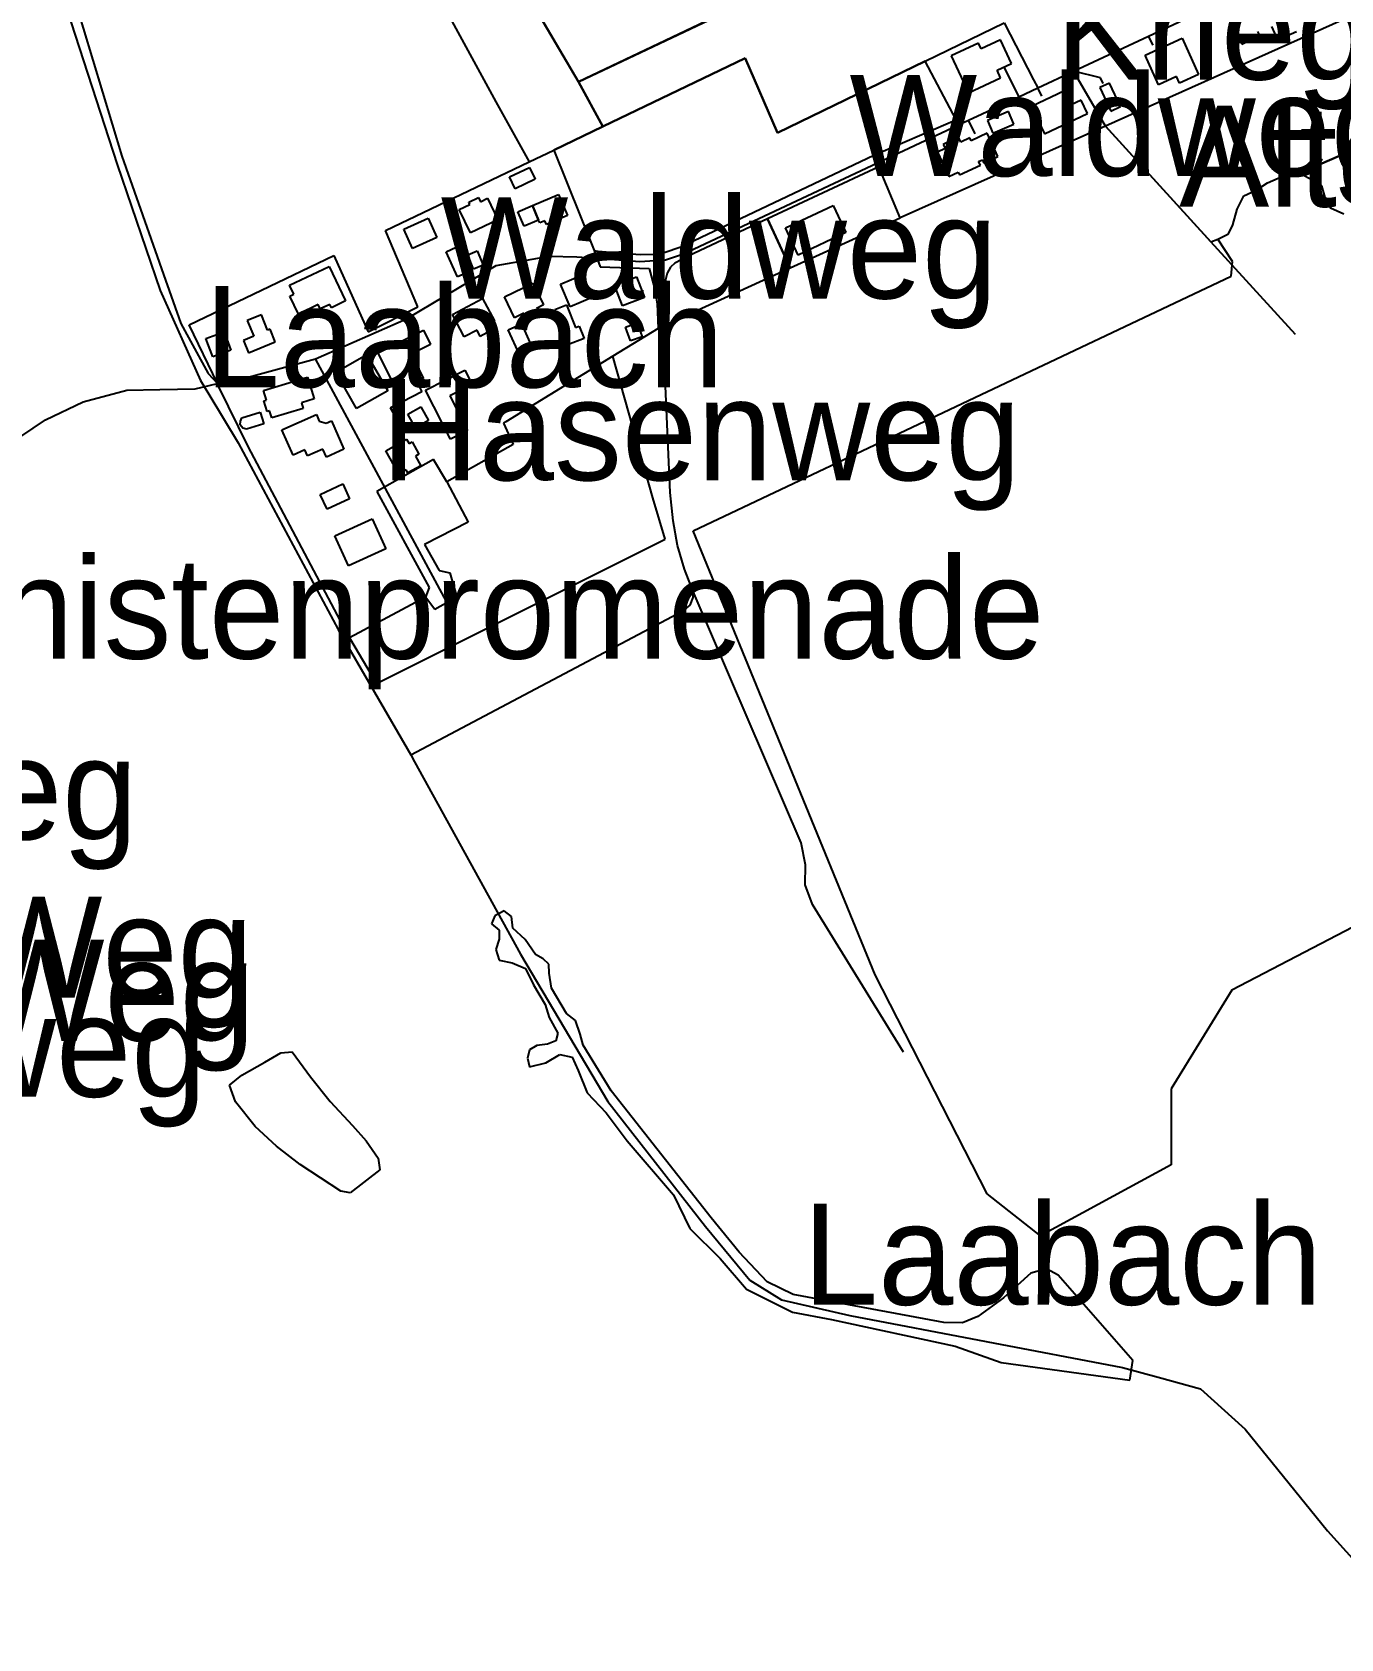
# Model space of a CAD drawing. Extents: x -3657 to 4700, y -7332 to 8131.
# Drawn here: x -2068 to -1506, y -4433 to -3743 of the extents above; entities that cross this region are included whole.
import ezdxf

# ---------------------------------------------------------------- set-up
doc = ezdxf.new("R2010")
doc.units = 0
for name, color, linetype in [('OSM_BUILDING_GARAGE', 9, 'CONTINUOUS'), ('OSM_BUILDING_HOUSE', 9, 'CONTINUOUS'), ('OSM_BUILDING_YES', 9, 'CONTINUOUS'), ('OSM_HIGHWAY_RESIDENTIAL', 8, 'CONTINUOUS'), ('OSM_HIGHWAY_SERVICE', 8, 'CONTINUOUS'), ('OSM_HIGHWAY_TRACK', 8, 'CONTINUOUS'), ('OSM_HIGHWAY_UNCLASSIFIED', 8, 'CONTINUOUS'), ('OSM_LABELS', 8, 'CONTINUOUS'), ('OSM_LANDUSE_FARMLAND', 3, 'CONTINUOUS'), ('OSM_LANDUSE_FOREST', 3, 'CONTINUOUS'), ('OSM_LANDUSE_GREENFIELD', 3, 'CONTINUOUS'), ('OSM_LANDUSE_RESIDENTIAL', 3, 'CONTINUOUS'), ('OSM_LEISURE_SWIMMING_POOL', 3, 'CONTINUOUS'), ('OSM_NATURAL_WATER', 4, 'CONTINUOUS'), ('OSM_WATERWAY_STREAM', 4, 'CONTINUOUS')]:
    doc.layers.add(name, color=color, linetype=linetype)

msp = doc.modelspace()

# ---------------------------------------------------------------- linework, layer by layer
at = {"layer": 'OSM_BUILDING_GARAGE'}
for p, q in [((-1859.328201, -3820.219127), (-1853.093774, -3817.583807)), ((-1853.093774, -3817.583807), (-1850.446797, -3823.844081)), ((-1856.688809, -3826.490521), (-1859.328201, -3820.219127)), ((-1850.446797, -3823.844081), (-1856.688809, -3826.490521)), ((-1993.102931, -3874.615685), (-1985.336442, -3871.724617)), ((-1990.137406, -3882.566122), (-1993.102931, -3874.615685)), ((-1985.336442, -3871.724617), (-1982.378502, -3879.675054)), ((-1908.081119, -3875.260615), (-1899.783718, -3871.124164)), ((-1899.783718, -3871.124164), (-1896.742349, -3877.228766)), ((-1982.378502, -3879.675054), (-1990.137406, -3882.566122)), ((-1905.03975, -3881.365217), (-1908.081119, -3875.260615)), ((-1896.742349, -3877.228766), (-1905.03975, -3881.365217))]:
    msp.add_line(p, q, dxfattribs=at)
at = {"layer": 'OSM_BUILDING_HOUSE'}
for p, q in [((-1884.501028, -3819.318448), (-1879.89726, -3817.094549)), ((-1879.69248, -3829.325991), (-1884.501028, -3819.318448)), ((-1880.367497, -3816.127153), (-1876.264303, -3814.147884)), ((-1879.89726, -3817.094549), (-1880.367497, -3816.127153)), ((-1876.264303, -3814.147884), (-1875.414844, -3815.915883)), ((-1875.414844, -3815.915883), (-1872.396228, -3814.470349)), ((-1872.396228, -3814.470349), (-1867.966903, -3823.677289)), ((-1853.093774, -3817.583807), (-1841.853602, -3812.835784)), ((-1850.446797, -3823.844081), (-1853.093774, -3817.583807)), ((-1841.853602, -3812.835784), (-1838.031034, -3821.887051)), ((-1744.522209, -3827.16881), (-1724.059333, -3817.539329)), ((-1724.059333, -3817.539329), (-1718.590936, -3829.170318)), ((-1908.301068, -3827.735904), (-1897.834511, -3822.943402)), ((-1897.834511, -3822.943402), (-1894.034696, -3831.238544)), ((-1867.966903, -3823.677289), (-1879.69248, -3829.325991)), ((-1849.953807, -3825.011628), (-1850.446797, -3823.844081)), ((-1847.777066, -3824.08871), (-1849.953807, -3825.011628)), ((-1847.08688, -3825.712156), (-1847.777066, -3824.08871)), ((-1838.031034, -3821.887051), (-1847.08688, -3825.712156)), ((-1904.508837, -3836.042165), (-1908.301068, -3827.735904)), ((-1894.034696, -3831.238544), (-1904.508837, -3836.042165)), ((-1739.046228, -3838.810918), (-1744.522209, -3827.16881)), ((-1718.590936, -3829.170318), (-1739.046228, -3838.810918)), ((-1957.228428, -3851.787366), (-1940.330249, -3843.692376)), ((-1940.330249, -3843.692376), (-1933.238777, -3858.514659)), ((-1955.408158, -3855.601352), (-1957.228428, -3851.787366)), ((-1865.084807, -3856.813377), (-1852.843487, -3850.875568)), ((-1852.843487, -3850.875568), (-1848.307979, -3860.227061)), ((-1841.057234, -3851.286989), (-1831.576657, -3847.261733)), ((-1836.900949, -3861.083262), (-1841.057234, -3851.286989)), ((-1831.576657, -3847.261733), (-1827.412788, -3857.058006)), ((-1817.841197, -3851.69841), (-1808.421296, -3848.140173)), ((-1814.488866, -3860.594005), (-1817.841197, -3851.69841)), ((-1808.421296, -3848.140173), (-1805.06138, -3857.035767)), ((-1957.160168, -3856.435314), (-1955.408158, -3855.601352)), ((-1953.458951, -3864.174481), (-1957.160168, -3856.435314)), ((-1944.95677, -3860.104747), (-1953.458951, -3864.174481)), ((-1944.069388, -3861.961702), (-1944.95677, -3860.104747)), ((-1939.966194, -3859.993552), (-1944.069388, -3861.961702)), ((-1939.283593, -3861.405728), (-1939.966194, -3859.993552)), ((-1933.238777, -3858.514659), (-1939.283593, -3861.405728)), ((-1887.405877, -3864.374632), (-1874.512293, -3857.491666)), ((-1874.512293, -3857.491666), (-1869.40795, -3867.098908)), ((-1860.776833, -3865.697852), (-1865.084807, -3856.813377)), ((-1848.307979, -3860.227061), (-1851.326594, -3861.694834)), ((-1827.412788, -3857.058006), (-1836.900949, -3861.083262)), ((-1805.06138, -3857.035767), (-1814.488866, -3860.594005)), ((-1969.302891, -3864.452469), (-1975.37046, -3866.887637)), ((-1975.37046, -3866.887637), (-1972.640054, -3873.681647)), ((-1966.671083, -3871.00185), (-1969.302891, -3864.452469)), ((-1882.286366, -3873.981874), (-1887.405877, -3864.374632)), ((-1869.40795, -3867.098908), (-1870.856582, -3867.866153)), ((-1856.81016, -3863.774179), (-1860.776833, -3865.697852)), ((-1856.066883, -3865.308669), (-1856.81016, -3863.774179)), ((-1850.810851, -3862.762306), (-1856.066883, -3865.308669)), ((-1851.326594, -3861.694834), (-1850.810851, -3862.762306)), ((-1972.640054, -3873.681647), (-1977.046626, -3875.460766)), ((-1965.586505, -3870.56819), (-1966.671083, -3871.00185)), ((-1963.356673, -3876.105697), (-1965.586505, -3870.56819)), ((-1876.840722, -3871.079686), (-1882.286366, -3873.981874)), ((-1875.437597, -3873.703886), (-1876.840722, -3871.079686)), ((-1869.453457, -3870.512592), (-1875.437597, -3873.703886)), ((-1870.856582, -3867.866153), (-1869.453457, -3870.512592)), ((-1977.046626, -3875.460766), (-1974.922977, -3880.753645)), ((-1974.922977, -3880.753645), (-1963.356673, -3876.105697)), ((-1937.35714, -3889.104384), (-1924.04641, -3881.498651)), ((-1924.04641, -3881.498651), (-1915.165006, -3897.08818)), ((-1919.275784, -3880.842601), (-1908.081119, -3875.260615)), ((-1908.877487, -3901.736127), (-1919.275784, -3880.842601)), ((-1908.081119, -3875.260615), (-1905.03975, -3881.365217)), ((-1905.03975, -3881.365217), (-1899.867147, -3891.761943)), ((-1968.415509, -3896.943626), (-1949.484693, -3891.194848)), ((-1949.484693, -3891.194848), (-1946.648105, -3900.546342)), ((-1928.468151, -3904.682793), (-1937.35714, -3889.104384)), ((-1899.867147, -3891.761943), (-1902.718905, -3893.185238)), ((-1902.718905, -3893.185238), (-1900.53458, -3897.577437)), ((-1967.179242, -3901.02448), (-1968.415509, -3896.943626)), ((-1968.256235, -3901.346945), (-1967.179242, -3901.02448)), ((-1966.868279, -3905.905937), (-1968.256235, -3901.346945)), ((-1946.648105, -3900.546342), (-1952.162008, -3902.225385)), ((-1952.162008, -3902.225385), (-1951.4339, -3904.627196)), ((-1915.165006, -3897.08818), (-1928.468151, -3904.682793)), ((-1900.53458, -3897.577437), (-1908.877487, -3901.736127)), ((-1965.851961, -3905.605711), (-1966.868279, -3905.905937)), ((-1964.903903, -3908.719169), (-1965.851961, -3905.605711)), ((-1951.4339, -3904.627196), (-1964.903903, -3908.719169)), ((-1960.565591, -3913.845255), (-1945.730385, -3907.295874)), ((-1945.730385, -3907.295874), (-1944.486533, -3910.109105)), ((-1955.772212, -3924.720119), (-1960.565591, -3913.845255)), ((-1944.486533, -3910.109105), (-1941.558931, -3910.998665)), ((-1941.558931, -3910.998665), (-1939.313931, -3909.99791)), ((-1939.313931, -3909.99791), (-1933.936548, -3922.184874)), ((-1950.683038, -3922.473981), (-1955.772212, -3924.720119)), ((-1949.583291, -3924.964748), (-1950.683038, -3922.473981)), ((-1942.98481, -3922.051441), (-1949.583291, -3924.964748)), ((-1941.460333, -3925.509603), (-1942.98481, -3922.051441)), ((-1933.936548, -3922.184874), (-1941.460333, -3925.509603)), ((-1915.984128, -3922.829805), (-1907.034463, -3917.826033)), ((-1910.447471, -3932.748392), (-1915.984128, -3922.829805)), ((-1907.034463, -3917.826033), (-1905.972639, -3919.716347)), ((-1905.972639, -3919.716347), (-1904.690865, -3919.0047)), ((-1904.690865, -3919.0047), (-1901.755678, -3924.2531)), ((-1900.936556, -3929.223513), (-1906.488382, -3932.325852)), ((-1901.755678, -3924.2531), (-1903.242232, -3925.087062)), ((-1903.242232, -3925.087062), (-1900.936556, -3929.223513)), ((-1907.254413, -3930.958154), (-1910.447471, -3932.748392)), ((-1906.488382, -3932.325852), (-1907.254413, -3930.958154))]:
    msp.add_line(p, q, dxfattribs=at)
at = {"layer": 'OSM_BUILDING_YES'}
for p, q in [((-1554.956182, -3735.366278), (-1548.827937, -3748.342726)), ((-1541.038695, -3744.662174), (-1541.888155, -3742.860816)), ((-1536.04812, -3740.681396), (-1533.476987, -3746.485771)), ((-1533.476987, -3746.485771), (-1525.391952, -3742.894175)), ((-1661.798489, -3747.864588), (-1673.463391, -3753.30202)), ((-1660.653236, -3750.321996), (-1661.798489, -3747.864588)), ((-1652.355835, -3746.463532), (-1660.653236, -3750.321996)), ((-1647.615547, -3756.648987), (-1652.355835, -3746.463532)), ((-1590.314941, -3753.112988), (-1574.455832, -3745.818601)), ((-1574.455832, -3745.818601), (-1567.334023, -3761.341413)), ((-1548.827937, -3748.342726), (-1541.038695, -3744.662174)), ((-1673.463391, -3753.30202), (-1666.060957, -3769.214014)), ((-1653.789298, -3759.528936), (-1647.615547, -3756.648987)), ((-1584.512828, -3765.766971), (-1590.314941, -3753.112988)), ((-1666.060957, -3769.214014), (-1652.272406, -3762.798067)), ((-1652.272406, -3762.798067), (-1653.789298, -3759.528936)), ((-1576.88286, -3762.264331), (-1584.512828, -3765.766971)), ((-1575.570748, -3765.122041), (-1576.88286, -3762.264331)), ((-1567.334023, -3761.341413), (-1575.570748, -3765.122041)), ((-1624.831825, -3768.346693), (-1638.961676, -3775.051748)), ((-1621.964898, -3774.406817), (-1624.831825, -3768.346693)), ((-1605.574877, -3764.999726), (-1609.7615, -3766.956757)), ((-1609.7615, -3766.956757), (-1605.051549, -3777.064376)), ((-1600.864927, -3775.118464), (-1605.574877, -3764.999726)), ((-1648.920074, -3777.253407), (-1657.869738, -3781.122991)), ((-1646.591644, -3782.635242), (-1648.920074, -3777.253407)), ((-1638.961676, -3775.051748), (-1633.402266, -3786.771693)), ((-1633.402266, -3786.771693), (-1614.979609, -3778.031772)), ((-1617.656924, -3772.36083), (-1621.964898, -3774.406817)), ((-1614.979609, -3778.031772), (-1617.656924, -3772.36083)), ((-1605.051549, -3777.064376), (-1600.864927, -3775.118464)), ((-1657.869738, -3781.122991), (-1655.541309, -3786.515944)), ((-1655.541309, -3786.515944), (-1646.591644, -3782.635242)), ((-1670.338593, -3788.261705), (-1676.838476, -3791.319565)), ((-1676.838476, -3791.319565), (-1675.996601, -3793.098684)), ((-1669.360197, -3790.34105), (-1670.338593, -3788.261705)), ((-1665.514875, -3788.528573), (-1669.360197, -3790.34105)), ((-1664.946041, -3789.740597), (-1665.514875, -3788.528573)), ((-1658.097272, -3786.527064), (-1664.946041, -3789.740597)), ((-1653.410075, -3796.512368), (-1658.097272, -3786.527064)), ((-1675.996601, -3793.098684), (-1679.379271, -3794.677652)), ((-1679.379271, -3794.677652), (-1674.456955, -3805.174453)), ((-1661.684722, -3798.65843), (-1660.061648, -3797.902305)), ((-1660.94903, -3800.215159), (-1661.684722, -3798.65843)), ((-1660.061648, -3797.902305), (-1659.394215, -3799.3256)), ((-1659.394215, -3799.3256), (-1653.410075, -3796.512368)), ((-1862.93082, -3805.25229), (-1854.383132, -3801.182555)), ((-1860.481039, -3810.389495), (-1862.93082, -3805.25229)), ((-1854.383132, -3801.182555), (-1851.933351, -3806.319761)), ((-1674.456955, -3805.174453), (-1670.490282, -3803.306378)), ((-1670.490282, -3803.306378), (-1669.95937, -3804.451686)), ((-1669.95937, -3804.451686), (-1660.94903, -3800.215159)), ((-1851.933351, -3806.319761), (-1860.481039, -3810.389495)), ((-1890.083192, -3837.409862), (-1885.752465, -3835.441712)), ((-1885.206383, -3848.19577), (-1890.083192, -3837.409862)), ((-1885.752465, -3835.441712), (-1880.868071, -3846.23874)), ((-1880.830149, -3838.733082), (-1876.787631, -3837.042919)), ((-1878.289355, -3844.837683), (-1880.830149, -3838.733082)), ((-1876.787631, -3837.042919), (-1874.239252, -3843.15864)), ((-1880.868071, -3846.23874), (-1885.206383, -3848.19577)), ((-1874.239252, -3843.15864), (-1878.289355, -3844.837683)), ((-1843.484261, -3862.206331), (-1838.448179, -3860.238181)), ((-1838.448179, -3860.238181), (-1834.640779, -3869.967737)), ((-1837.606304, -3877.262124), (-1843.484261, -3862.206331)), ((-1863.416226, -3870.901774), (-1857.780971, -3868.344291)), ((-1858.49391, -3881.798877), (-1863.416226, -3870.901774)), ((-1857.780971, -3868.344291), (-1852.851071, -3879.241394)), ((-1830.924393, -3874.637924), (-1837.606304, -3877.262124)), ((-1834.640779, -3869.967737), (-1833.002536, -3869.333926)), ((-1833.002536, -3869.333926), (-1830.924393, -3874.637924)), ((-1813.116078, -3869.700869), (-1808.125502, -3867.910631)), ((-1810.984844, -3875.649798), (-1813.116078, -3869.700869)), ((-1805.994269, -3873.859559), (-1810.984844, -3875.649798)), ((-1808.125502, -3867.910631), (-1805.994269, -3873.859559)), ((-1852.851071, -3879.241394), (-1858.49391, -3881.798877)), ((-1898.896336, -3896.765714), (-1882.119508, -3888.181466)), ((-1882.119508, -3888.181466), (-1878.994709, -3894.308306)), ((-1878.994709, -3894.308306), (-1888.520793, -3899.178644)), ((-1888.179492, -3917.759316), (-1898.896336, -3896.765714)), ((-1888.520793, -3899.178644), (-1880.928747, -3914.045406)), ((-1913.936323, -3904.338089), (-1910.781187, -3902.570089)), ((-1911.501711, -3908.69693), (-1913.936323, -3904.338089)), ((-1908.346575, -3906.928931), (-1911.501711, -3908.69693)), ((-1910.781187, -3902.570089), (-1908.346575, -3906.928931)), ((-1906.511135, -3907.084603), (-1900.921387, -3903.960026)), ((-1903.20431, -3913.011293), (-1906.511135, -3907.084603)), ((-1900.921387, -3903.960026), (-1897.614562, -3909.875596)), ((-1897.614562, -3909.875596), (-1903.20431, -3913.011293)), ((-1880.928747, -3914.045406), (-1888.179492, -3917.759316)), ((-1944.099726, -3941.532792), (-1934.437122, -3937.051636)), ((-1941.164539, -3947.870903), (-1944.099726, -3941.532792)), ((-1931.501935, -3943.389747), (-1941.164539, -3947.870903)), ((-1934.437122, -3937.051636), (-1931.501935, -3943.389747)), ((-1937.789454, -3959.346219), (-1921.824163, -3952.018473)), ((-1921.824163, -3952.018473), (-1915.946205, -3964.828129)), ((-1931.919081, -3972.155874), (-1937.789454, -3959.346219)), ((-1915.946205, -3964.828129), (-1931.919081, -3972.155874))]:
    msp.add_line(p, q, dxfattribs=at)
at = {"layer": 'OSM_HIGHWAY_RESIDENTIAL'}
for p, q in [((-1588.78288, -3744.828966), (-1549.510539, -3726.437326)), ((-1621.069932, -3759.951476), (-1588.78288, -3744.828966)), ((-1666.060957, -3781.011796), (-1644.505917, -3770.926416)), ((-1644.505917, -3770.926416), (-1636.345037, -3767.10131)), ((-1788.314889, -3838.266063), (-1666.060957, -3781.011796)), ((-1868.611582, -3843.236477), (-1845.956796, -3839.289057)), ((-1845.956796, -3839.289057), (-1834.094698, -3839.522566)), ((-1834.094698, -3839.522566), (-1825.213294, -3840.178616)), ((-1825.213294, -3840.178616), (-1806.942326, -3841.535194)), ((-1796.013118, -3840.901383), (-1788.314889, -3838.266063)), ((-1907.026879, -3866.198229), (-1868.611582, -3843.236477)), ((-1806.942326, -3841.535194), (-1798.37947, -3841.034817)), ((-1798.37947, -3841.034817), (-1796.013118, -3840.901383)), ((-1946.071686, -3883.388965), (-1907.026879, -3866.198229)), ((-1983.485834, -3893.452105), (-1946.071686, -3883.388965)), ((-1889.885996, -3987.534133), (-1946.071686, -3883.388965))]:
    msp.add_line(p, q, dxfattribs=at)
at = {"layer": 'OSM_HIGHWAY_SERVICE'}
for p, q in [((-1586.841258, -3748.820864), (-1588.78288, -3744.828966)), ((-1650.717591, -3758.450345), (-1644.505917, -3770.926416)), ((-1609.420199, -3762.764708), (-1621.069932, -3759.951476)), ((-1608.297699, -3765.199877), (-1609.420199, -3762.764708)), ((-1634.539935, -3770.592831), (-1636.345037, -3767.10131)), ((-1663.12577, -3786.782812), (-1666.060957, -3781.011796))]:
    msp.add_line(p, q, dxfattribs=at)
at = {"layer": 'OSM_HIGHWAY_TRACK'}
for p, q in [((-2052.163131, -3720.065856), (-2029.174629, -3796.323337)), ((-1650.73276, -3739.180264), (-1638.150139, -3763.632029)), ((-1638.150139, -3763.632029), (-1636.345037, -3767.10131)), ((-1607.311719, -3783.469203), (-1621.069932, -3759.951476)), ((-1562.070407, -3833.095499), (-1607.311719, -3783.469203)), ((-2029.174629, -3796.323337), (-2011.366314, -3847.183896)), ((-1525.771175, -3872.903283), (-1562.070407, -3833.095499)), ((-1797.165956, -3869.044819), (-1798.37947, -3841.034817)), ((-2011.366314, -3847.183896), (-2003.819775, -3868.166379)), ((-2003.819775, -3868.166379), (-1992.170042, -3889.604761)), ((-1794.056327, -3940.654352), (-1797.165956, -3869.044819)), ((-1997.797712, -3896.19862), (-1988.195784, -3893.996961)), ((-1992.170042, -3889.604761), (-1988.195784, -3893.996961)), ((-1988.195784, -3893.996961), (-1983.485834, -3893.452105)), ((-2061.871242, -3909.553131), (-2045.822522, -3901.736127)), ((-2045.822522, -3901.736127), (-2027.111655, -3896.843551)), ((-2027.111655, -3896.843551), (-2012.868037, -3896.443249)), ((-2012.868037, -3896.443249), (-1997.797712, -3896.19862)), ((-2086.642093, -3926.176772), (-2061.871242, -3909.553131)), ((-1792.744215, -3952.830196), (-1794.056327, -3940.654352)), ((-1790.91636, -3963.415953), (-1792.744215, -3952.830196)), ((-1787.867406, -3973.590289), (-1790.91636, -3963.415953)), ((-1784.204111, -3983.153053), (-1787.867406, -3973.590289)), ((-1737.817546, -4091.04549), (-1784.204111, -3983.153053)), ((-1784.204111, -3985.799492), (-1784.204111, -3983.153053)), ((-1905.214192, -4053.294812), (-1788.269383, -3991.303641)), ((-1788.269383, -3991.303641), (-1785.42521, -3989.057503)), ((-1785.42521, -3989.057503), (-1784.204111, -3985.799492)), ((-1735.92143, -4100.497059), (-1737.817546, -4091.04549)), ((-1736.118626, -4109.047949), (-1735.92143, -4100.497059)), ((-1732.940737, -4117.509883), (-1736.118626, -4109.047949)), ((-1693.880761, -4180.824274), (-1732.940737, -4117.509883))]:
    msp.add_line(p, q, dxfattribs=at)
at = {"layer": 'OSM_HIGHWAY_UNCLASSIFIED'}
msp.add_line((-1636.345037, -3767.10131), (-1621.069932, -3759.951476), dxfattribs=at)
at = {"layer": 'OSM_LANDUSE_FARMLAND'}
for p, q in [((-1833.336252, -3764.543827), (-1883.689491, -3678.501193)), ((-1883.689491, -3678.501193), (-1833.336252, -3764.543827)), ((-1833.336252, -3764.543827), (-1676.21655, -3689.654044)), ((-1676.21655, -3689.654044), (-1833.336252, -3764.543827)), ((-1901.801185, -3712.549079), (-1885.107785, -3743.172162)), ((-1457.457931, -3716.385304), (-1607.311719, -3783.469203)), ((-1885.107785, -3743.172162), (-1868.801193, -3773.072478)), ((-1684.688394, -3755.637113), (-1650.73276, -3739.180264)), ((-1761.845119, -3754.347252), (-1822.900033, -3783.635996)), ((-1822.900033, -3783.635996), (-1761.845119, -3754.347252)), ((-1747.988308, -3786.315794), (-1761.845119, -3754.347252)), ((-1761.845119, -3754.347252), (-1747.988308, -3786.315794)), ((-1684.688394, -3755.637113), (-1747.988308, -3786.315794)), ((-1747.988308, -3786.315794), (-1684.688394, -3755.637113)), ((-1671.339742, -3780.800525), (-1684.688394, -3755.637113)), ((-1822.900033, -3783.635996), (-1833.336252, -3764.543827)), ((-1833.336252, -3764.543827), (-1822.900033, -3783.635996)), ((-1868.801193, -3773.072478), (-1854.527237, -3798.814103)), ((-1843.962082, -3793.743615), (-1822.900033, -3783.635996)), ((-1822.900033, -3783.635996), (-1843.962082, -3793.743615)), ((-1706.584734, -3795.911916), (-1672.795958, -3781.434336)), ((-1672.795958, -3781.434336), (-1671.339742, -3780.800525)), ((-1607.311719, -3783.469203), (-1562.070407, -3833.095499)), ((-1472.945401, -3781.389858), (-1524.01158, -3803.617724)), ((-1524.01158, -3803.617724), (-1472.945401, -3781.389858)), ((-1854.527237, -3798.814103), (-1843.962082, -3793.743615)), ((-1843.962082, -3793.743615), (-1826.563328, -3836.842768)), ((-1789.482896, -3835.363876), (-1706.584734, -3795.911916)), ((-1533.166025, -3805.852742), (-1528.289216, -3805.041019)), ((-1528.289216, -3805.041019), (-1524.01158, -3803.617724)), ((-1524.01158, -3803.617724), (-1517.913673, -3806.875736)), ((-1547.94814, -3813.469595), (-1542.66177, -3811.023306)), ((-1542.66177, -3811.023306), (-1537.777377, -3807.765295)), ((-1537.777377, -3807.765295), (-1533.166025, -3805.852742)), ((-1517.913673, -3806.875736), (-1514.652354, -3809.110754)), ((-1514.652354, -3809.110754), (-1512.953435, -3815.093041)), ((-1552.627752, -3825.878948), (-1550.792313, -3819.162775)), ((-1550.792313, -3819.162775), (-1547.94814, -3813.469595)), ((-1512.953435, -3815.093041), (-1510.716019, -3818.551203)), ((-1510.716019, -3818.551203), (-1505.020088, -3821.197642)), ((-1554.455608, -3829.748532), (-1552.627752, -3825.878948)), ((-1562.070407, -3833.095499), (-1559.13522, -3831.994669)), ((-1559.13522, -3831.994669), (-1554.455608, -3829.748532)), ((-1826.563328, -3836.842768), (-1824.993345, -3837.187473)), ((-1824.993345, -3837.187473), (-1806.919573, -3838.532931)), ((-1806.919573, -3838.532931), (-1799.099993, -3838.399497)), ((-1799.099993, -3838.399497), (-1796.619875, -3837.787925)), ((-1796.619875, -3837.787925), (-1789.482896, -3835.363876)), ((-1818.599644, -3882.199179), (-1864.470466, -3910.342615)), ((-1801.496683, -3943.067282), (-1818.599644, -3882.199179)), ((-1864.470466, -3910.342615), (-1865.486784, -3910.965306)), ((-1865.486784, -3910.965306), (-1861.307746, -3920.105529)), ((-1861.307746, -3920.105529), (-1889.840489, -3936.08424)), ((-1889.840489, -3936.08424), (-1880.632953, -3953.452888)), ((-1796.210314, -3960.780633), (-1801.496683, -3943.067282)), ((-1880.632953, -3953.452888), (-1899.343819, -3963.015652)), ((-1919.89771, -4022.66061), (-1796.210314, -3960.780633)), ((-1899.343819, -3963.015652), (-1893.041132, -3974.212981)), ((-1893.041132, -3974.212981), (-1888.5663, -3975.235974)), ((-1888.5663, -3975.235974), (-1885.517346, -3985.610461)), ((-1898.888752, -3985.643819), (-1931.532273, -4003.090303)), ((-1894.868987, -3990.903339), (-1898.888752, -3985.643819)), ((-1885.517346, -3985.610461), (-1894.868987, -3990.903339)), ((-1931.532273, -4003.090303), (-1919.89771, -4022.66061))]:
    msp.add_line(p, q, dxfattribs=at)
at = {"layer": 'OSM_LANDUSE_FOREST'}
for p, q in [((-1533.166025, -3805.852742), (-1528.289216, -3805.041019)), ((-1528.289216, -3805.041019), (-1524.01158, -3803.617724)), ((-1524.01158, -3803.617724), (-1517.913673, -3806.875736)), ((-1547.94814, -3813.469595), (-1542.66177, -3811.023306)), ((-1542.66177, -3811.023306), (-1537.777377, -3807.765295)), ((-1537.777377, -3807.765295), (-1533.166025, -3805.852742)), ((-1517.913673, -3806.875736), (-1514.652354, -3809.110754)), ((-1514.652354, -3809.110754), (-1512.953435, -3815.093041)), ((-1552.627752, -3825.878948), (-1550.792313, -3819.162775)), ((-1550.792313, -3819.162775), (-1547.94814, -3813.469595)), ((-1512.953435, -3815.093041), (-1510.716019, -3818.551203)), ((-1510.716019, -3818.551203), (-1505.020088, -3821.197642)), ((-1554.455608, -3829.748532), (-1552.627752, -3825.878948)), ((-1559.13522, -3831.994669), (-1554.455608, -3829.748532)), ((-1552.824948, -3841.568553), (-1559.13522, -3831.994669)), ((-1553.431705, -3847.873305), (-1552.824948, -3841.568553)), ((-1784.120682, -3957.189037), (-1553.431705, -3847.873305)), ((-1706.008315, -4147.732664), (-1784.120682, -3957.189037)), ((-1440.734194, -4095.615602), (-1553.029729, -4154.237567)), ((-1869.233508, -4122.402459), (-1870.659386, -4125.860622)), ((-1865.168236, -4120.156322), (-1869.233508, -4122.402459)), ((-1862.119283, -4122.60261), (-1865.168236, -4120.156322)), ((-1861.504942, -4127.695338), (-1862.119283, -4122.60261)), ((-1870.659386, -4125.860622), (-1867.405652, -4128.507061)), ((-1867.405652, -4128.507061), (-1867.405652, -4132.376644)), ((-1856.142727, -4132.454481), (-1861.504942, -4127.695338)), ((-1867.405652, -4132.376644), (-1868.831531, -4136.8578)), ((-1851.74374, -4138.892667), (-1856.142727, -4132.454481)), ((-1868.831531, -4136.8578), (-1867.405652, -4141.327836)), ((-1867.405652, -4141.327836), (-1861.709722, -4142.55098)), ((-1861.709722, -4142.55098), (-1856.013792, -4144.997268)), ((-1848.414161, -4140.80522), (-1851.74374, -4138.892667)), ((-1846.047809, -4143.162552), (-1848.414161, -4140.80522)), ((-1845.843029, -4147.032136), (-1846.047809, -4143.162552)), ((-1856.013792, -4144.997268), (-1852.555277, -4151.913593)), ((-1844.955647, -4153.425844), (-1845.843029, -4147.032136)), ((-1658.074519, -4241.703496), (-1706.008315, -4147.732664)), ((-1852.555277, -4151.913593), (-1847.670884, -4160.464483)), ((-1838.516439, -4164.334066), (-1844.955647, -4153.425844)), ((-1553.029729, -4154.237567), (-1579.067185, -4196.580595)), ((-1847.670884, -4160.464483), (-1845.843029, -4165.968632)), ((-1845.843029, -4165.968632), (-1842.179734, -4172.684805)), ((-1834.580104, -4167.269612), (-1838.516439, -4164.334066)), ((-1832.615728, -4173.085107), (-1834.580104, -4167.269612)), ((-1851.129398, -4177.977684), (-1854.383132, -4179.8124)), ((-1846.654566, -4177.366112), (-1851.129398, -4177.977684)), ((-1842.991271, -4175.942817), (-1846.654566, -4177.366112)), ((-1842.179734, -4172.684805), (-1842.991271, -4175.942817)), ((-1831.32637, -4177.855369), (-1832.615728, -4173.085107)), ((-1819.327752, -4197.392318), (-1831.32637, -4177.855369)), ((-1854.383132, -4179.8124), (-1855.202254, -4183.470713)), ((-1855.202254, -4183.470713), (-1854.383132, -4187.140146)), ((-1847.268908, -4185.50558), (-1841.292352, -4181.925104)), ((-1841.292352, -4181.925104), (-1836.074243, -4183.059292)), ((-1836.074243, -4183.059292), (-1833.43485, -4188.763592)), ((-1854.383132, -4187.140146), (-1847.268908, -4185.50558)), ((-1833.43485, -4188.763592), (-1829.566775, -4198.337475)), ((-1829.566775, -4198.337475), (-1821.428648, -4206.888365)), ((-1776.399701, -4251.955668), (-1819.327752, -4197.392318)), ((-1579.067185, -4196.580595), (-1579.067185, -4229.160708)), ((-1821.428648, -4206.888365), (-1812.478983, -4218.897417)), ((-1812.478983, -4218.897417), (-1792.539434, -4242.103798)), ((-1579.067185, -4229.160708), (-1635.214952, -4259.694835)), ((-1792.539434, -4242.103798), (-1785.622406, -4256.559138)), ((-1635.214952, -4259.694835), (-1658.074519, -4241.703496)), ((-1764.469343, -4266.733474), (-1776.399701, -4251.955668)), ((-1785.622406, -4256.559138), (-1772.60747, -4269.379913)), ((-1752.39488, -4279.443054), (-1764.469343, -4266.733474)), ((-1772.60747, -4269.379913), (-1761.215609, -4282.61211)), ((-1632.64382, -4273.861069), (-1639.356068, -4275.695785)), ((-1627.562231, -4276.507508), (-1632.64382, -4273.861069)), ((-1741.27606, -4284.858247), (-1752.39488, -4279.443054)), ((-1639.356068, -4275.695785), (-1650.95271, -4286.281542)), ((-1595.548219, -4313.235192), (-1627.562231, -4276.507508)), ((-1761.215609, -4282.61211), (-1741.48084, -4292.386144)), ((-1691.233784, -4294.22086), (-1741.27606, -4284.858247)), ((-1650.95271, -4286.281542), (-1662.07153, -4294.298696)), ((-1741.48084, -4292.386144), (-1724.80261, -4295.644155)), ((-1676.588189, -4296.867299), (-1691.233784, -4294.22086)), ((-1662.07153, -4294.298696), (-1668.654842, -4297.06745)), ((-1724.80261, -4295.644155), (-1671.703796, -4307.041635)), ((-1668.654842, -4297.06745), (-1676.588189, -4296.867299)), ((-1671.703796, -4307.041635), (-1651.969027, -4313.969079)), ((-1651.969027, -4313.969079), (-1596.776902, -4321.652648)), ((-1596.776902, -4321.652648), (-1595.548219, -4313.235192))]:
    msp.add_line(p, q, dxfattribs=at)
at = {"layer": 'OSM_LANDUSE_GREENFIELD'}
for p, q in [((-1752.220438, -3823.310346), (-1786.031966, -3839.144503)), ((-1742.481989, -3844.337306), (-1752.220438, -3823.310346)), ((-1786.031966, -3839.144503), (-1791.963015, -3842.269081)), ((-1795.292594, -3846.572324), (-1795.997949, -3849.418914)), ((-1795.42153, -3868.433247), (-1742.481989, -3844.337306)), ((-1793.866715, -3844.025961), (-1795.292594, -3846.572324)), ((-1791.963015, -3842.269081), (-1793.866715, -3844.025961)), ((-1795.997949, -3849.418914), (-1796.104131, -3852.988272)), ((-1796.104131, -3852.988272), (-1795.42153, -3868.433247))]:
    msp.add_line(p, q, dxfattribs=at)
at = {"layer": 'OSM_LANDUSE_RESIDENTIAL'}
for p, q in [((-1457.457931, -3716.385304), (-1607.311719, -3783.469203)), ((-1684.688394, -3755.637113), (-1650.73276, -3739.180264)), ((-1671.339742, -3780.800525), (-1684.688394, -3755.637113)), ((-1706.584734, -3795.911916), (-1672.795958, -3781.434336)), ((-1607.311719, -3783.469203), (-1695.299055, -3822.854446)), ((-1672.795958, -3781.434336), (-1671.339742, -3780.800525)), ((-1916.029634, -3828.325237), (-1854.527237, -3798.814103)), ((-1854.527237, -3798.814103), (-1843.962082, -3793.743615)), ((-1843.962082, -3793.743615), (-1826.563328, -3836.842768)), ((-1704.468669, -3800.960165), (-1706.584734, -3795.911916)), ((-1704.468669, -3800.960165), (-1752.220438, -3823.310346)), ((-1695.299055, -3822.854446), (-1704.468669, -3800.960165)), ((-1695.299055, -3822.854446), (-1704.468669, -3800.960165)), ((-1752.220438, -3823.310346), (-1742.481989, -3844.337306)), ((-1742.481989, -3844.337306), (-1695.299055, -3822.854446)), ((-1902.263837, -3861.072143), (-1916.029634, -3828.325237)), ((-2000.285416, -3868.755712), (-1938.327951, -3839.022189)), ((-1938.327951, -3839.022189), (-1923.568589, -3871.746856)), ((-1826.563328, -3836.842768), (-1823.969442, -3843.925885)), ((-1823.969442, -3843.925885), (-1803.02116, -3844.637533)), ((-1803.02116, -3844.637533), (-1800.768575, -3853.088347)), ((-1800.768575, -3853.088347), (-1799.562646, -3859.60437)), ((-1799.562646, -3859.60437), (-1799.198591, -3870.290202)), ((-1923.568589, -3871.746856), (-1902.263837, -3861.072143)), ((-1988.195784, -3893.996961), (-2000.285416, -3868.755712)), ((-1799.198591, -3870.290202), (-1818.599644, -3882.199179)), ((-1818.599644, -3882.199179), (-1864.470466, -3910.342615)), ((-1987.543521, -3895.353539), (-1988.195784, -3893.996961)), ((-1974.991237, -3920.96173), (-1987.543521, -3895.353539)), ((-1864.470466, -3910.342615), (-1865.486784, -3910.965306)), ((-1865.486784, -3910.965306), (-1861.307746, -3920.105529)), ((-1931.532273, -4003.090303), (-1974.991237, -3920.96173)), ((-1861.307746, -3920.105529), (-1889.840489, -3936.08424)), ((-1895.521251, -3926.499238), (-1919.882541, -3940.25405)), ((-1889.840489, -3936.08424), (-1895.521251, -3926.499238)), ((-1919.882541, -3940.25405), (-1897.424951, -3981.529607)), ((-1897.424951, -3981.529607), (-1898.888752, -3985.643819)), ((-1898.888752, -3985.643819), (-1931.532273, -4003.090303))]:
    msp.add_line(p, q, dxfattribs=at)
at = {"layer": 'OSM_LEISURE_SWIMMING_POOL'}
for p, q in [((-1978.222218, -3910.097986), (-1977.706474, -3908.674691)), ((-1977.706474, -3908.674691), (-1969.909648, -3906.217283)), ((-1969.909648, -3906.217283), (-1968.324495, -3911.243294)), ((-1978.419414, -3911.732551), (-1978.222218, -3910.097986)), ((-1977.304498, -3913.055771), (-1978.419414, -3911.732551)), ((-1975.673838, -3913.567268), (-1977.304498, -3913.055771)), ((-1968.324495, -3911.243294), (-1975.673838, -3913.567268))]:
    msp.add_line(p, q, dxfattribs=at)
at = {"layer": 'OSM_NATURAL_WATER'}
for p, q in [((-1967.854259, -4185.171995), (-1961.035828, -4181.102261)), ((-1961.035828, -4181.102261), (-1956.151435, -4180.701959)), ((-1956.151435, -4180.701959), (-1948.218088, -4191.487867)), ((-1982.947337, -4194.990507), (-1977.721643, -4190.676144)), ((-1977.721643, -4190.676144), (-1967.854259, -4185.171995)), ((-1948.218088, -4191.487867), (-1939.776583, -4201.973549)), ((-1980.43688, -4202.151461), (-1982.947337, -4194.990507)), ((-1971.972621, -4212.815054), (-1980.43688, -4202.151461)), ((-1939.776583, -4201.973549), (-1930.220162, -4212.348036)), ((-1930.220162, -4212.348036), (-1924.418049, -4218.864058)), ((-1962.894021, -4221.23251), (-1971.972621, -4212.815054)), ((-1924.418049, -4218.864058), (-1919.230277, -4226.403074)), ((-1952.700505, -4229.049514), (-1962.894021, -4221.23251)), ((-1935.203153, -4240.446993), (-1952.700505, -4229.049514)), ((-1918.517338, -4231.384607), (-1931.236479, -4241.258716)), ((-1919.230277, -4226.403074), (-1918.517338, -4231.384607)), ((-1931.236479, -4241.258716), (-1935.203153, -4240.446993))]:
    msp.add_line(p, q, dxfattribs=at)
at = {"layer": 'OSM_WATERWAY_STREAM'}
for p, q in [((-2056.637964, -3721.344598), (-2031.13142, -3799.903814)), ((-2031.13142, -3799.903814), (-2012.731517, -3853.977906)), ((-2012.731517, -3853.977906), (-1995.507205, -3892.651502)), ((-1995.507205, -3892.651502), (-1991.91217, -3898.500355)), ((-1991.91217, -3898.500355), (-1979.24612, -3919.42724)), ((-1979.24612, -3919.42724), (-1936.462173, -3999.543185)), ((-1936.462173, -3999.543185), (-1905.214192, -4053.294812)), ((-1905.214192, -4053.294812), (-1903.636624, -4056.219239)), ((-1903.636624, -4056.219239), (-1858.236039, -4138.881547)), ((-1858.236039, -4138.881547), (-1820.715708, -4201.984668)), ((-1820.715708, -4201.984668), (-1778.781221, -4255.613981)), ((-1778.781221, -4255.613981), (-1759.865575, -4278.65357)), ((-1759.865575, -4278.65357), (-1746.304558, -4287.171102)), ((-1746.304558, -4287.171102), (-1716.98303, -4293.798319)), ((-1716.98303, -4293.798319), (-1600.015467, -4316.192978)), ((-1600.015467, -4316.192978), (-1584.717608, -4320.385026)), ((-1584.717608, -4320.385026), (-1566.590746, -4325.34432)), ((-1566.590746, -4325.34432), (-1547.356552, -4342.701848)), ((-1547.356552, -4342.701848), (-1512.0433, -4386.245781)), ((-1512.0433, -4386.245781), (-1470.42736, -4432.625185))]:
    msp.add_line(p, q, dxfattribs=at)

# ---------------------------------------------------------------- texts
at = {"layer": 'OSM_LABELS'}
for s, p in [('Krieglweg', (-1628.707484, -3763.526393)), ('Waldweg', (-1717.088716, -3804.909243)), ('Alter Kirchweg', (-1575.7219, -3818.120844)), ('Waldweg', (-1892.428878, -3857.472651)), ('Laabach', (-1993.709688, -3895.575929)), ('Hasenweg', (-1917.978841, -3935.461549)), ('Pensionistenpromenade', (-2259.699338, -4012.007213)), ('Johann Josef Fux Weg', (-2616.269797, -4089.548388)), ('Paula Grogger Weg', (-2486.077751, -4157.512257)), ('Johann Josef Fux Weg', (-2565.863993, -4176.07744)), ('Schießstattweg', (-2389.762434, -4200.026391)), ('Laabach', (-1737.068808, -4289.258555))]:
    msp.add_text(s, height=43.418293, dxfattribs=at).set_placement(p)

doc.saveas('drawing.dxf')
